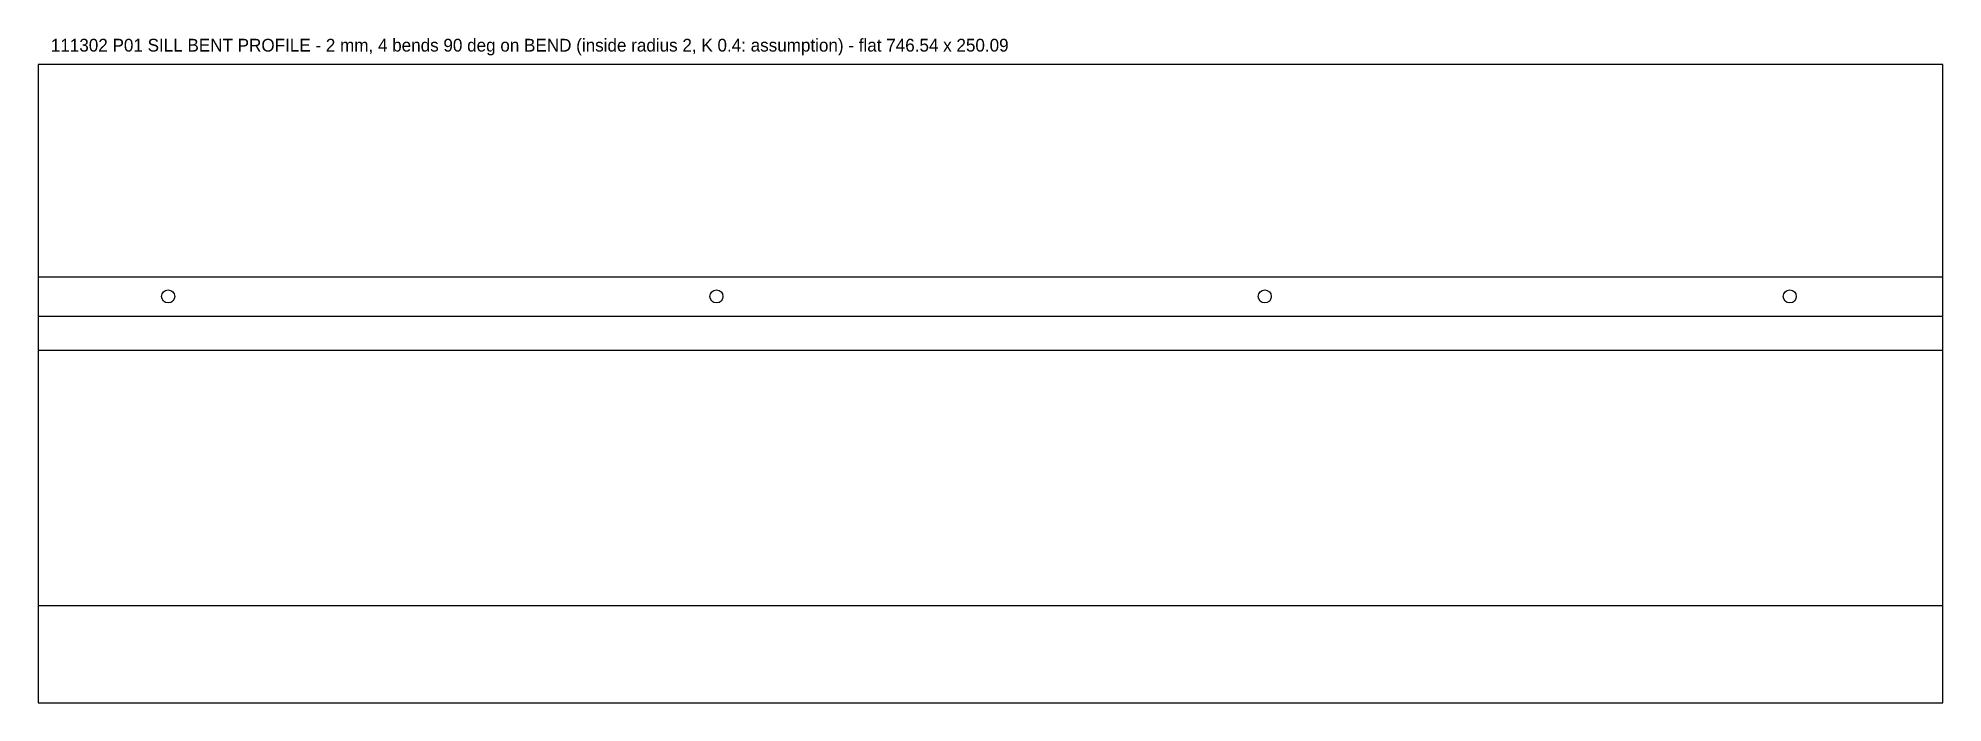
# Model space of a CAD drawing. Header units: millimetres. Extents: x 0 to 747, y 0 to 260.
import ezdxf

# ---------------------------------------------------------------- set-up
doc = ezdxf.new("R2010")
doc.units = ezdxf.units.MM
for name, color, linetype in [('BEND', 5, 'Continuous'), ('CUT', 7, 'Continuous'), ('MARK', 1, 'Continuous')]:
    doc.layers.add(name, color=color, linetype=linetype)

msp = doc.modelspace()

# ---------------------------------------------------------------- linework, layer by layer
at = {"layer": 'BEND'}
for p, q in [((0, 166.89), (746.54, 166.89)), ((0, 151.5), (746.54, 151.5)), ((0, 138.1), (746.54, 138.1)), ((0, 38.2), (746.54, 38.2))]:
    msp.add_line(p, q, dxfattribs=at)
at = {"layer": 'CUT'}
msp.add_lwpolyline([(0, 0), (746.54, 0), (746.54, 250.09), (0, 250.09)], close=True, dxfattribs=at)
for centre in [(50.98, 159.19), (265.88, 159.19), (480.77, 159.19), (686.54, 159.19)]:
    msp.add_circle(centre, 2.55, dxfattribs=at)

# ---------------------------------------------------------------- texts
at = {"layer": 'MARK'}
msp.add_text('111302 P01 SILL BENT PROFILE - 2 mm, 4 bends 90 deg on BEND (inside radius 2, K 0.4: assumption) - flat 746.54 x 250.09', height=5, dxfattribs=at).set_placement((5, 255.09))

doc.saveas('drawing.dxf')
